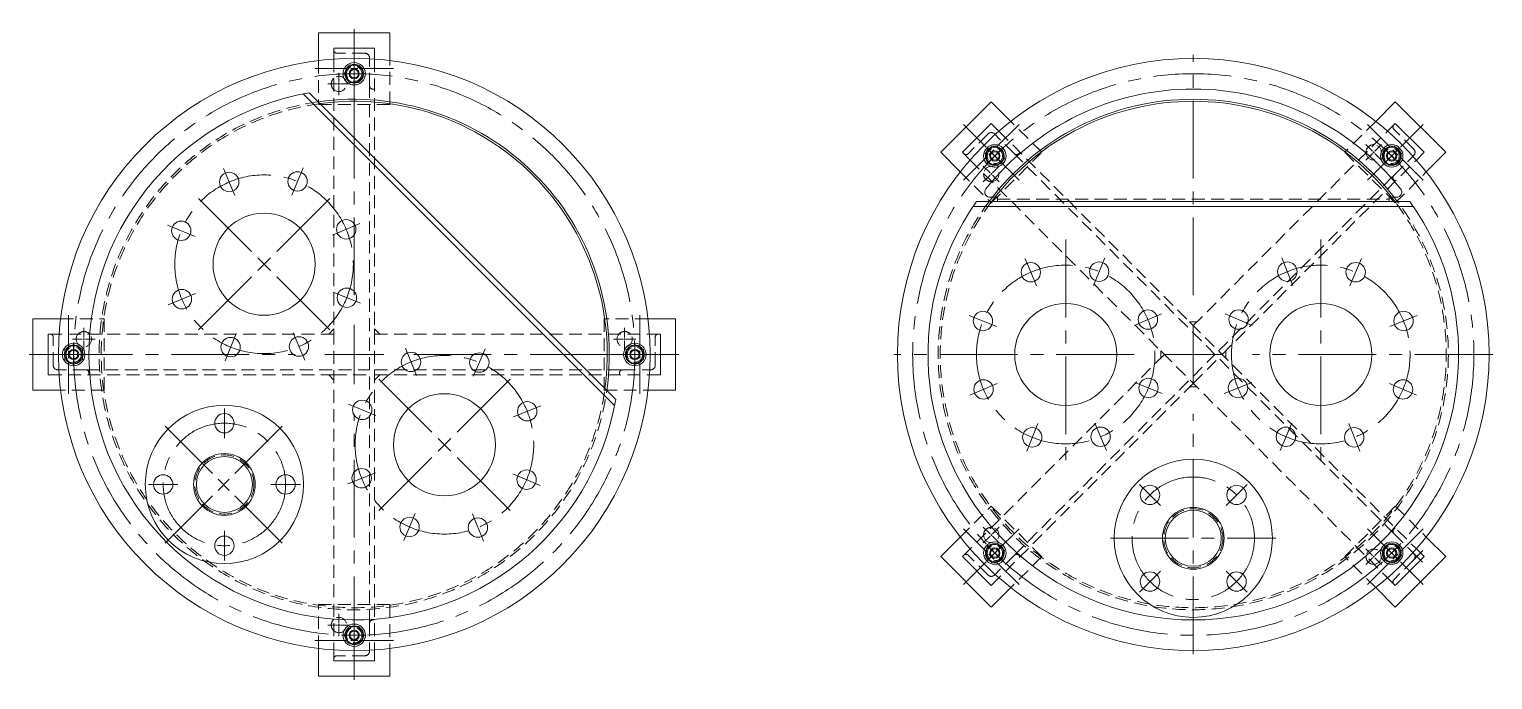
# Model space of a CAD drawing. Units: millimetres at full size. Extents: x -34906 to 7411, y -8440 to 3030.
# Drawn here: x -1986 to -552, y 2393 to 3030 of the extents above; entities that cross this region are included whole.
import ezdxf

# ---------------------------------------------------------------- set-up
doc = ezdxf.new("R2010")
doc.units = ezdxf.units.MM
doc.header["$LTSCALE"] = 4
doc.linetypes.add('USER1', pattern=[28.575, 19.05, -3.175, 3.175, -3.175])
doc.linetypes.add('USER4', pattern=[4.7625, 3.175, -1.5875])
for name, color, linetype, lineweight in [('0-2_01_外形線', 7, 'Continuous', 18), ('0-3_04_中心線', 7, 'USER1', 9), ('0-A_03_かくれ線', 6, 'USER4', 18)]:
    doc.layers.add(name, color=color, linetype=linetype, lineweight=lineweight)

msp = doc.modelspace()

# ---------------------------------------------------------------- linework, layer by layer
at = {"layer": '0-2_01_外形線'}
for p, q in [((-1672.307, 2994.598), (-1677.215, 2986.098)), ((-1677.215, 2986.098), (-1672.307, 2977.598)), ((-1662.492, 2994.598), (-1672.307, 2994.598)), ((-1667.775, 2994.598), (-1667.775, 2995.29)), ((-1667.025, 2994.598), (-1667.025, 2995.29)), ((-1657.585, 2986.098), (-1662.492, 2994.598)), ((-1717.454, 2966.238), (-1412.249, 2661.033)), ((-1411.149, 2667.005), (-1711.482, 2967.338)), ((-1042.096, 2915.03), (-1049.037, 2908.089)), ((-1045.832, 2911.294), (-1046.321, 2911.784)), ((-1045.301, 2911.825), (-1045.791, 2912.314)), ((-1032.616, 2912.489), (-1042.096, 2915.03)), ((-657.573, 2912.489), (-648.092, 2915.03)), ((-648.092, 2915.03), (-641.152, 2908.089)), ((-644.887, 2911.825), (-644.398, 2912.314)), ((-644.357, 2911.294), (-643.868, 2911.784)), ((-1049.037, 2908.089), (-1046.496, 2898.609)), ((-1046.496, 2898.609), (-1037.016, 2896.069)), ((-643.693, 2898.609), (-653.173, 2896.069)), ((-641.152, 2908.089), (-643.693, 2898.609)), ((-1060.907, 2856.112), (-629.282, 2856.112)), ((-632.727, 2861.112), (-1057.462, 2861.112)), ((-1057.462, 2861.112), (-632.727, 2861.112)), ((-1037.094, 2865.112), (-1044.453, 2865.112)), ((-1037.094, 2865.112), (-1037.094, 2861.112)), ((-1037.094, 2861.112), (-653.094, 2861.112)), ((-653.094, 2865.112), (-653.094, 2861.112)), ((-653.094, 2865.112), (-645.735, 2865.112)), ((-1950.875, 2711.498), (-1951.567, 2711.498)), ((-1950.875, 2716.03), (-1942.375, 2720.938)), ((-1950.875, 2706.215), (-1950.875, 2716.03)), ((-1942.375, 2720.938), (-1933.875, 2716.03)), ((-1392.389, 2720.902), (-1383.889, 2715.995)), ((-1383.889, 2715.995), (-1383.889, 2706.18)), ((-1383.889, 2711.462), (-1383.197, 2711.462)), ((-1950.875, 2710.748), (-1951.567, 2710.748)), ((-1942.375, 2701.308), (-1950.875, 2706.215)), ((-1392.389, 2701.273), (-1400.889, 2706.18)), ((-1383.889, 2706.18), (-1392.389, 2701.273)), ((-1383.889, 2710.712), (-1383.197, 2710.712)), ((-1046.496, 2523.616), (-1037.016, 2526.156)), ((-643.693, 2523.616), (-653.173, 2526.156)), ((-1049.037, 2514.135), (-1046.496, 2523.616)), ((-1042.096, 2507.195), (-1049.037, 2514.135)), ((-1045.832, 2510.931), (-1046.321, 2510.441)), ((-1045.301, 2510.4), (-1045.791, 2509.911)), ((-648.092, 2507.195), (-641.152, 2514.135)), ((-618.813, 2513.14), (-647.097, 2484.856)), ((-644.887, 2510.4), (-644.398, 2509.911)), ((-644.357, 2510.931), (-643.868, 2510.441)), ((-641.152, 2514.135), (-643.693, 2523.616)), ((-634.251, 2521.507), (-620.58, 2507.836)), ((-633.594, 2505.43), (-620.009, 2519.015)), ((-1032.616, 2509.736), (-1042.096, 2507.195)), ((-657.573, 2509.736), (-648.092, 2507.195)), ((-1657.549, 2436.112), (-1662.457, 2444.612)), ((-1677.179, 2436.112), (-1672.272, 2427.612)), ((-1672.272, 2427.612), (-1662.457, 2427.612)), ((-1667.739, 2427.612), (-1667.739, 2426.92)), ((-1666.989, 2427.612), (-1666.989, 2426.92)), ((-1662.457, 2427.612), (-1657.549, 2436.112)), ((-1647.382, 2411.112), (-1687.382, 2411.112))]:
    msp.add_line(p, q, dxfattribs=at)
for points in [[(-1702.382, 2998.98), (-1702.382, 3026.112), (-1632.382, 3026.112), (-1632.382, 2998.976)], [(-1687.382, 3000.409), (-1687.382, 3011.112), (-1647.382, 3011.112), (-1647.382, 3000.406)], [(-1672.307, 2977.598), (-1662.492, 2977.598), (-1657.585, 2986.098)], [(-1073.389, 2889.935), (-1092.574, 2909.12), (-1043.077, 2958.617), (-1023.888, 2939.429)], [(-666.291, 2939.424), (-647.097, 2958.617), (-597.6, 2909.12), (-616.793, 2889.926)], [(-1063.792, 2901.551), (-1071.361, 2909.12), (-1043.077, 2937.404), (-1035.506, 2929.834)], [(-654.675, 2929.827), (-647.097, 2937.404), (-618.813, 2909.12), (-626.39, 2901.543)], [(-1037.016, 2896.069), (-1030.076, 2903.009), (-1032.616, 2912.489)], [(-653.173, 2896.069), (-660.113, 2903.009), (-657.573, 2912.489)], [(-1955.273, 2746.112), (-1982.382, 2746.112), (-1982.382, 2676.112), (-1955.273, 2676.112)], [(-1379.526, 2746.112), (-1352.382, 2746.112), (-1352.382, 2676.112), (-1379.526, 2676.112)], [(-1956.701, 2731.112), (-1967.382, 2731.112), (-1967.382, 2691.112), (-1956.702, 2691.112)], [(-1378.098, 2731.112), (-1367.382, 2731.112), (-1367.382, 2691.112), (-1378.097, 2691.112)], [(-1933.875, 2716.03), (-1933.875, 2706.215), (-1942.375, 2701.308)], [(-1400.889, 2706.18), (-1400.889, 2715.995), (-1392.389, 2720.902)], [(-1073.406, 2532.309), (-1092.574, 2513.14), (-1043.077, 2463.643), (-1023.908, 2482.811)], [(-1037.016, 2526.156), (-1030.076, 2519.216), (-1032.616, 2509.736)], [(-616.778, 2532.318), (-597.6, 2513.14), (-647.097, 2463.643), (-666.272, 2482.818)], [(-653.173, 2526.156), (-660.113, 2519.216), (-657.573, 2509.736)], [(-1063.809, 2520.693), (-1071.361, 2513.14), (-1043.077, 2484.856), (-1035.525, 2492.408)], [(-626.373, 2520.7), (-618.813, 2513.14), (-647.097, 2484.856), (-654.656, 2492.414)], [(-1662.457, 2444.612), (-1672.272, 2444.612), (-1677.179, 2436.112)], [(-1632.382, 2423.234), (-1632.382, 2396.112), (-1702.382, 2396.112), (-1702.382, 2423.23)], [(-1647.382, 2421.804), (-1647.382, 2411.112), (-1687.382, 2411.112), (-1687.382, 2421.802)]]:
    msp.add_lwpolyline(points, dxfattribs=at)
for centre, radius in [((-1667.364, 2711.112), 290), ((-845.087, 2711.13), 290), ((-1667.4, 2986.098), 11), ((-1667.4, 2986.098), 8.5), ((-1667.4, 2986.098), 5), ((-1667.4, 2986.098), 4.188), ((-1039.556, 2905.549), 11), ((-1039.556, 2905.549), 8.5), ((-650.633, 2905.549), 11), ((-650.633, 2905.549), 8.5), ((-1039.556, 2905.549), 5), ((-1039.556, 2905.549), 4.188), ((-650.633, 2905.549), 5), ((-650.633, 2905.549), 4.188), ((-1789.959, 2880.038), 9.5), ((-1722.992, 2880.622), 9.5), ((-1836.899, 2832.272), 9.5), ((-1755.77, 2799.493), 50), ((-1675.226, 2833.682), 9.5), ((-1004.283, 2791.657), 9.5), ((-937.316, 2792.241), 9.5), ((-752.872, 2792.241), 9.5), ((-685.905, 2791.657), 9.5), ((-1836.314, 2765.305), 9.5), ((-1674.642, 2766.715), 9.5), ((-970.094, 2711.112), 50), ((-889.55, 2745.301), 9.5), ((-800.639, 2745.301), 9.5), ((-720.094, 2711.112), 50), ((-1051.223, 2743.891), 9.5), ((-638.966, 2743.891), 9.5), ((-1788.548, 2718.365), 9.5), ((-1721.581, 2718.949), 9.5), ((-1942.375, 2711.123), 11), ((-1942.375, 2711.123), 8.5), ((-1942.375, 2711.123), 5), ((-1942.375, 2711.123), 4.188), ((-1611.772, 2703.845), 9.5), ((-1544.805, 2703.261), 9.5), ((-1392.389, 2711.087), 11), ((-1392.389, 2711.087), 8.5), ((-1392.389, 2711.087), 5), ((-1392.389, 2711.087), 4.188), ((-1050.639, 2676.923), 9.5), ((-888.966, 2678.334), 9.5), ((-801.223, 2678.334), 9.5), ((-639.55, 2676.923), 9.5), ((-1578.994, 2622.717), 50), ((-1794.643, 2583.833), 77.5), ((-1659.538, 2656.906), 9.5), ((-1497.865, 2655.495), 9.5), ((-1794.643, 2643.833), 9.5), ((-1002.872, 2629.984), 9.5), ((-935.905, 2630.568), 9.5), ((-754.283, 2630.568), 9.5), ((-687.316, 2629.984), 9.5), ((-1794.643, 2583.833), 30.25), ((-1794.643, 2583.833), 27.45), ((-1660.122, 2589.939), 9.5), ((-1498.449, 2588.528), 9.5), ((-845.087, 2531.13), 77.5), ((-1854.643, 2583.833), 9.5), ((-1734.643, 2583.833), 9.5), ((-887.514, 2573.557), 9.5), ((-802.661, 2573.557), 9.5), ((-845.087, 2531.13), 30.25), ((-845.087, 2531.13), 27.45), ((-1613.183, 2542.173), 9.5), ((-1546.216, 2541.588), 9.5), ((-1794.643, 2523.833), 9.5), ((-1039.556, 2516.676), 11), ((-1039.556, 2516.676), 8.5), ((-650.633, 2516.676), 11), ((-650.633, 2516.676), 8.5), ((-1039.556, 2516.676), 5), ((-1039.556, 2516.676), 4.188), ((-650.633, 2516.676), 5), ((-650.633, 2516.676), 4.188), ((-887.514, 2488.704), 9.5), ((-802.661, 2488.704), 9.5), ((-1667.364, 2436.112), 11), ((-1667.364, 2436.112), 8.5), ((-1667.364, 2436.112), 5), ((-1667.364, 2436.112), 4.188)]:
    msp.add_circle(centre, radius, dxfattribs=at)
for centre, radius, start, end in [((-1667.4, 2986.098), 9.2, 127.50502, 172.49498), ((-1667.4, 2986.098), 9.2, 187.50502, 232.49498), ((-1667.4, 2986.098), 9.2, 92.33607, 112.49498), ((-1667.4, 2986.098), 9.2, 67.50502, 87.66393), ((-1667.4, 2986.098), 9.2, 7.50502, 52.49498), ((-1667.4, 2986.098), 9.2, 307.50502, 352.49498), ((-1667.4, 2986.098), 9.2, 247.50502, 292.49498), ((-845.094, 2711.112), 260, 38.57433, 141.42567), ((-1667.382, 2711.105), 260, 99.76558, 350.23442), ((-1667.382, 2711.105), 250, 351.8699, 98.1301), ((-1667.382, 2711.105), 248, 352.21724, 97.78276), ((-845.094, 2711.112), 250, 36.8699, 143.1301), ((-845.094, 2711.112), 248, 37.21724, 142.78276), ((-1039.556, 2905.549), 9.2, 137.33607, 157.49498), ((-1039.556, 2905.549), 9.2, 112.50502, 132.66393), ((-1039.556, 2905.549), 9.2, 52.50502, 97.49498), ((-650.633, 2905.549), 9.2, 82.50502, 127.49498), ((-650.633, 2905.549), 9.2, 47.33607, 67.49498), ((-650.633, 2905.549), 9.2, 22.50502, 42.66393), ((-1039.556, 2905.549), 9.2, 172.50502, 217.49498), ((-1039.556, 2905.549), 9.2, 232.50502, 277.49498), ((-1039.556, 2905.549), 9.2, 292.50502, 337.49498), ((-1039.556, 2905.549), 9.2, 352.50502, 37.49498), ((-650.633, 2905.549), 9.2, 142.50502, 187.49498), ((-650.633, 2905.549), 9.2, 202.50502, 247.49498), ((-650.633, 2905.549), 9.2, 262.50502, 307.49498), ((-650.633, 2905.549), 9.2, 322.50502, 7.49498), ((-1044.453, 2870.112), 5, 141.42567, 270), ((-645.735, 2870.112), 5, 270, 38.57433), ((-845.094, 2711.112), 260, 144.76558, 35.23442), ((-1942.375, 2711.123), 9.2, 157.50502, 177.66393), ((-1942.375, 2711.123), 9.2, 97.50502, 142.49498), ((-1942.375, 2711.123), 9.2, 37.50502, 82.49498), ((-1942.375, 2711.123), 9.2, 337.50502, 22.49498), ((-1392.389, 2711.087), 9.2, 157.50502, 202.49498), ((-1392.389, 2711.087), 9.2, 97.50502, 142.49498), ((-1392.389, 2711.087), 9.2, 37.50502, 82.49498), ((-1392.389, 2711.087), 9.2, 2.33607, 22.49498), ((-1942.375, 2711.123), 9.2, 182.33607, 202.49498), ((-1942.375, 2711.123), 9.2, 217.50502, 262.49498), ((-1942.375, 2711.123), 9.2, 277.50502, 322.49498), ((-1392.389, 2711.087), 9.2, 217.50502, 262.49498), ((-1392.389, 2711.087), 9.2, 277.50502, 322.49498), ((-1392.389, 2711.087), 9.2, 337.50502, 357.66393), ((-1039.556, 2516.676), 9.2, 82.50502, 127.49498), ((-1039.556, 2516.676), 9.2, 22.50502, 67.49498), ((-650.633, 2516.676), 9.2, 112.50502, 157.49498), ((-650.633, 2516.676), 9.2, 52.50502, 97.49498), ((-1039.556, 2516.676), 9.2, 142.50502, 187.49498), ((-1039.556, 2516.676), 9.2, 202.50502, 222.66393), ((-1039.556, 2516.676), 9.2, 322.50502, 7.49498), ((-650.633, 2516.676), 9.2, 172.50502, 217.49498), ((-650.633, 2516.676), 9.2, 317.33607, 337.49498), ((-650.633, 2516.676), 9.2, 352.50502, 37.49498), ((-1039.556, 2516.676), 9.2, 227.33607, 247.49498), ((-1039.556, 2516.676), 9.2, 262.50502, 307.49498), ((-650.633, 2516.676), 9.2, 232.50502, 277.49498), ((-650.633, 2516.676), 9.2, 292.50502, 312.66393), ((-1667.364, 2436.112), 9.2, 127.50502, 172.49498), ((-1667.364, 2436.112), 9.2, 67.50502, 112.49498), ((-1667.364, 2436.112), 9.2, 7.50502, 52.49498), ((-1667.364, 2436.112), 9.2, 187.50502, 232.49498), ((-1667.364, 2436.112), 9.2, 247.50502, 267.66393), ((-1667.364, 2436.112), 9.2, 272.33607, 292.49498), ((-1667.364, 2436.112), 9.2, 307.50502, 352.49498)]:
    msp.add_arc(centre, radius, start, end, dxfattribs=at)
at = {"layer": '0-3_04_中心線'}
for p, q in [((-1667.382, 2998.112), (-1667.382, 3029.612)), ((-1667.364, 2769.112), (-1667.364, 3004.612)), ((-845.094, 2769.112), (-845.094, 3004.612)), ((-1705.882, 2991.112), (-1674.382, 2991.112)), ((-1682.382, 2977.612), (-1682.382, 2987.112)), ((-1678.382, 2986.112), (-1668.882, 2986.112)), ((-1678.364, 2986.112), (-1668.864, 2986.112)), ((-1667.382, 2997.112), (-1667.382, 2987.612)), ((-1667.382, 2984.612), (-1667.382, 2975.112)), ((-1667.382, 2952.612), (-1667.382, 2984.112)), ((-1667.364, 2997.112), (-1667.364, 2987.612)), ((-1667.364, 2984.612), (-1667.364, 2975.112)), ((-1665.882, 2986.112), (-1656.382, 2986.112)), ((-1665.864, 2986.112), (-1656.364, 2986.112)), ((-1660.382, 2991.112), (-1628.882, 2991.112)), ((-1693.382, 2976.112), (-1683.882, 2976.112)), ((-1682.382, 2965.112), (-1682.382, 2974.612)), ((-1680.882, 2976.112), (-1671.382, 2976.112)), ((-1048.027, 2914.07), (-1070.301, 2936.344)), ((-1038.127, 2914.07), (-1015.853, 2936.344)), ((-652.047, 2914.07), (-674.321, 2936.344)), ((-642.147, 2914.07), (-619.874, 2936.344)), ((-1047.32, 2913.363), (-1040.602, 2906.645)), ((-1047.32, 2913.363), (-1040.602, 2906.645)), ((-1038.481, 2906.645), (-1031.763, 2913.363)), ((-1038.481, 2906.645), (-1031.763, 2913.363)), ((-669.371, 2910.181), (-676.089, 2916.898)), ((-667.25, 2910.181), (-660.532, 2916.898)), ((-651.693, 2906.645), (-658.411, 2913.363)), ((-651.693, 2906.645), (-658.411, 2913.363)), ((-649.572, 2906.645), (-642.855, 2913.363)), ((-649.572, 2906.645), (-642.855, 2913.363)), ((-1070.301, 2881.896), (-1048.027, 2904.17)), ((-1047.32, 2897.806), (-1040.602, 2904.524)), ((-1047.32, 2897.806), (-1040.602, 2904.524)), ((-1038.481, 2904.524), (-1031.763, 2897.806)), ((-1038.481, 2904.524), (-1031.763, 2897.806)), ((-1015.853, 2881.896), (-1038.127, 2904.17)), ((-676.089, 2901.342), (-669.371, 2908.059)), ((-674.321, 2881.896), (-652.047, 2904.17)), ((-660.532, 2901.342), (-667.25, 2908.059)), ((-658.411, 2897.806), (-651.693, 2904.524)), ((-658.411, 2897.806), (-651.693, 2904.524)), ((-642.855, 2897.806), (-649.572, 2904.524)), ((-642.855, 2897.806), (-649.572, 2904.524)), ((-619.874, 2881.896), (-642.147, 2904.17)), ((-1044.138, 2888.967), (-1050.855, 2895.685)), ((-1050.855, 2880.129), (-1044.138, 2886.846)), ((-1042.016, 2888.967), (-1035.299, 2895.685)), ((-1035.299, 2880.129), (-1042.016, 2886.846)), ((-1820.117, 2863.84), (-1768.145, 2811.868)), ((-1743.396, 2811.868), (-1691.424, 2863.84)), ((-1820.117, 2735.147), (-1768.145, 2787.119)), ((-1743.396, 2787.119), (-1691.424, 2735.147)), ((-1947.382, 2718.112), (-1947.382, 2749.612)), ((-1387.382, 2718.112), (-1387.382, 2749.612)), ((-1943.382, 2726.112), (-1933.882, 2726.112)), ((-1932.382, 2727.612), (-1932.382, 2737.112)), ((-1930.882, 2726.112), (-1921.382, 2726.112)), ((-1413.382, 2726.112), (-1403.882, 2726.112)), ((-1402.382, 2727.612), (-1402.382, 2737.112)), ((-1400.882, 2726.112), (-1391.382, 2726.112)), ((-1985.882, 2711.112), (-1954.382, 2711.112)), ((-1960.864, 2711.112), (-1725.364, 2711.112)), ((-1953.382, 2711.112), (-1943.882, 2711.112)), ((-1953.364, 2711.112), (-1943.864, 2711.112)), ((-1942.382, 2712.612), (-1942.382, 2722.112)), ((-1942.364, 2712.612), (-1942.364, 2722.112)), ((-1940.882, 2711.112), (-1931.382, 2711.112)), ((-1940.864, 2711.112), (-1931.364, 2711.112)), ((-1940.382, 2711.112), (-1908.882, 2711.112)), ((-1932.382, 2715.112), (-1932.382, 2724.612)), ((-1609.364, 2711.112), (-1373.864, 2711.112)), ((-1425.882, 2711.112), (-1394.382, 2711.112)), ((-1403.382, 2711.112), (-1393.882, 2711.112)), ((-1403.364, 2711.112), (-1393.864, 2711.112)), ((-1402.382, 2715.112), (-1402.382, 2724.612)), ((-1392.382, 2712.612), (-1392.382, 2722.112)), ((-1392.364, 2712.612), (-1392.364, 2722.112)), ((-1390.882, 2711.112), (-1381.382, 2711.112)), ((-1390.864, 2711.112), (-1381.364, 2711.112)), ((-1380.382, 2711.112), (-1348.882, 2711.112)), ((-903.094, 2711.112), (-1138.594, 2711.112)), ((-551.594, 2711.112), (-787.094, 2711.112)), ((-1947.382, 2672.612), (-1947.382, 2704.112)), ((-1942.382, 2700.112), (-1942.382, 2709.612)), ((-1942.364, 2700.112), (-1942.364, 2709.612)), ((-1392.382, 2700.112), (-1392.382, 2709.612)), ((-1392.364, 2700.112), (-1392.364, 2709.612)), ((-1387.382, 2672.612), (-1387.382, 2704.112)), ((-1643.34, 2687.063), (-1591.368, 2635.091)), ((-1566.619, 2635.091), (-1514.647, 2687.063)), ((-1806.323, 2594.495), (-1852.639, 2640.811)), ((-1784.403, 2594.495), (-1738.087, 2640.811)), ((-1667.364, 2417.612), (-1667.364, 2653.112)), ((-845.094, 2417.612), (-845.094, 2653.112)), ((-1643.34, 2558.37), (-1591.368, 2610.342)), ((-1566.619, 2610.342), (-1514.647, 2558.37)), ((-1852.639, 2526.26), (-1806.323, 2572.575)), ((-1738.087, 2526.26), (-1784.403, 2572.575)), ((-1048.027, 2518.09), (-1070.301, 2540.364)), ((-1044.138, 2535.414), (-1050.855, 2542.132)), ((-1042.016, 2535.414), (-1035.299, 2542.132)), ((-1038.127, 2518.09), (-1015.853, 2540.364)), ((-652.047, 2518.09), (-674.321, 2540.364)), ((-642.147, 2518.09), (-619.874, 2540.364)), ((-1050.855, 2526.575), (-1044.138, 2533.293)), ((-1040.602, 2517.736), (-1047.32, 2524.454)), ((-1040.602, 2517.736), (-1047.32, 2524.454)), ((-1035.299, 2526.575), (-1042.016, 2533.293)), ((-1038.481, 2517.736), (-1031.763, 2524.454)), ((-1038.481, 2517.736), (-1031.763, 2524.454)), ((-658.411, 2524.454), (-651.693, 2517.736)), ((-651.693, 2517.736), (-658.411, 2524.454)), ((-649.572, 2517.736), (-642.855, 2524.454)), ((-642.855, 2524.454), (-649.572, 2517.736)), ((-1047.32, 2508.898), (-1040.602, 2515.615)), ((-1047.32, 2508.898), (-1040.602, 2515.615)), ((-1031.763, 2508.898), (-1038.481, 2515.615)), ((-1031.763, 2508.898), (-1038.481, 2515.615)), ((-669.371, 2514.201), (-676.089, 2520.918)), ((-676.089, 2505.362), (-669.371, 2512.08)), ((-667.25, 2514.201), (-660.532, 2520.918)), ((-660.532, 2505.362), (-667.25, 2512.08)), ((-658.411, 2508.898), (-651.693, 2515.615)), ((-651.693, 2515.615), (-658.411, 2508.898)), ((-649.572, 2515.615), (-642.855, 2508.898)), ((-642.855, 2508.898), (-649.572, 2515.615)), ((-1070.301, 2485.917), (-1048.027, 2508.19)), ((-1015.853, 2485.917), (-1038.127, 2508.19)), ((-674.321, 2485.917), (-652.047, 2508.19)), ((-619.874, 2485.917), (-642.147, 2508.19)), ((-1667.382, 2438.112), (-1667.382, 2469.612)), ((-1682.382, 2447.612), (-1682.382, 2457.112)), ((-1693.382, 2446.112), (-1683.882, 2446.112)), ((-1682.382, 2435.112), (-1682.382, 2444.612)), ((-1680.882, 2446.112), (-1671.382, 2446.112)), ((-1667.382, 2447.112), (-1667.382, 2437.612)), ((-1667.364, 2437.612), (-1667.364, 2447.112)), ((-1705.882, 2431.112), (-1674.382, 2431.112)), ((-1678.382, 2436.112), (-1668.882, 2436.112)), ((-1668.864, 2436.112), (-1678.364, 2436.112)), ((-1667.382, 2434.612), (-1667.382, 2425.112)), ((-1667.382, 2392.612), (-1667.382, 2424.112)), ((-1667.364, 2425.112), (-1667.364, 2434.612)), ((-1665.882, 2436.112), (-1656.382, 2436.112)), ((-1656.364, 2436.112), (-1665.864, 2436.112)), ((-1660.382, 2431.112), (-1628.882, 2431.112))]:
    msp.add_line(p, q, dxfattribs=at)
at = {"layer": '0-3_04_中心線', "color": 1, "lineweight": 18}
for p, q in [((-1678.4, 2986.098), (-1656.4, 2986.098)), ((-1667.4, 2975.098), (-1667.4, 2997.098)), ((-1047.334, 2897.771), (-1031.778, 2913.327)), ((-1031.778, 2897.771), (-1047.334, 2913.327)), ((-642.855, 2897.771), (-658.411, 2913.327)), ((-658.411, 2897.771), (-642.855, 2913.327)), ((-1795.625, 2893.385), (-1784.294, 2866.69)), ((-1717.56, 2894.066), (-1728.424, 2867.178)), ((-1850.343, 2837.703), (-1823.455, 2826.84)), ((-1661.879, 2839.348), (-1688.573, 2828.017)), ((-970.094, 2823.612), (-970.094, 2598.612)), ((-720.094, 2823.612), (-720.094, 2598.612)), ((-1009.949, 2805.004), (-998.618, 2778.309)), ((-931.885, 2805.685), (-942.748, 2778.797)), ((-758.304, 2805.685), (-747.441, 2778.797)), ((-680.24, 2805.004), (-691.571, 2778.309)), ((-1849.662, 2759.639), (-1822.967, 2770.97)), ((-1661.198, 2761.284), (-1688.086, 2772.147)), ((-1064.667, 2749.322), (-1037.779, 2738.459)), ((-876.203, 2750.967), (-902.898, 2739.636)), ((-813.986, 2750.967), (-787.291, 2739.636)), ((-625.522, 2749.322), (-652.41, 2738.459)), ((-1793.98, 2704.921), (-1783.117, 2731.809)), ((-1715.916, 2705.602), (-1727.247, 2732.297)), ((-1931.375, 2711.123), (-1953.375, 2711.123)), ((-1942.375, 2722.123), (-1942.375, 2700.123)), ((-1617.203, 2717.29), (-1606.34, 2690.401)), ((-1539.139, 2716.608), (-1550.47, 2689.914)), ((-1403.389, 2711.087), (-1381.389, 2711.087)), ((-1392.389, 2700.087), (-1392.389, 2722.087)), ((-1063.986, 2671.258), (-1037.291, 2682.589)), ((-875.522, 2672.903), (-902.41, 2683.766)), ((-814.667, 2672.903), (-787.779, 2683.766)), ((-626.203, 2671.258), (-652.898, 2682.589)), ((-1794.643, 2658.333), (-1794.643, 2629.333)), ((-1672.885, 2662.571), (-1646.19, 2651.24)), ((-1484.421, 2660.927), (-1511.309, 2650.063)), ((-1008.304, 2616.54), (-997.441, 2643.428)), ((-930.24, 2617.221), (-941.571, 2643.916)), ((-759.949, 2617.221), (-748.618, 2643.916)), ((-681.885, 2616.54), (-692.748, 2643.428)), ((-1869.143, 2583.833), (-1840.143, 2583.833)), ((-1720.143, 2583.833), (-1749.143, 2583.833)), ((-1673.566, 2584.507), (-1646.678, 2595.37)), ((-1485.102, 2582.862), (-1511.797, 2594.193)), ((-897.767, 2583.81), (-877.26, 2563.303)), ((-792.408, 2583.81), (-812.914, 2563.303)), ((-1618.848, 2528.825), (-1607.517, 2555.52)), ((-1540.784, 2528.144), (-1551.647, 2555.032)), ((-1794.643, 2509.333), (-1794.643, 2538.333)), ((-1047.334, 2524.454), (-1031.778, 2508.898)), ((-1031.778, 2524.454), (-1047.334, 2508.898)), ((-926.069, 2531.173), (-764.069, 2531.173)), ((-642.855, 2524.454), (-658.411, 2508.898)), ((-658.411, 2524.454), (-642.855, 2508.898)), ((-897.767, 2478.451), (-877.26, 2498.957)), ((-792.408, 2478.451), (-812.914, 2498.957)), ((-1667.364, 2447.112), (-1667.364, 2425.112)), ((-1656.364, 2436.112), (-1678.364, 2436.112))]:
    msp.add_line(p, q, dxfattribs=at)
at = {"layer": '0-3_04_中心線', "linetype": 'Continuous'}
for p, q in [((-1670.882, 2991.112), (-1663.882, 2991.112)), ((-1668.132, 2986.112), (-1666.632, 2986.112)), ((-1668.114, 2986.112), (-1666.614, 2986.112)), ((-1667.382, 2987.612), (-1667.382, 2994.612)), ((-1667.382, 2986.862), (-1667.382, 2985.362)), ((-1667.364, 2986.862), (-1667.364, 2985.362)), ((-1683.132, 2976.112), (-1681.632, 2976.112)), ((-1682.382, 2975.362), (-1682.382, 2976.862)), ((-1045.552, 2906.645), (-1040.602, 2911.595)), ((-1040.602, 2906.645), (-1045.552, 2911.595)), ((-1040.072, 2906.115), (-1039.011, 2905.054)), ((-1040.072, 2905.054), (-1039.011, 2906.115)), ((-1040.072, 2906.115), (-1039.011, 2905.054)), ((-1040.072, 2905.054), (-1039.011, 2906.115)), ((-668.841, 2908.59), (-667.78, 2909.65)), ((-667.78, 2908.59), (-668.841, 2909.65)), ((-651.163, 2905.054), (-650.102, 2906.115)), ((-650.102, 2905.054), (-651.163, 2906.115)), ((-651.163, 2905.054), (-650.102, 2906.115)), ((-650.102, 2905.054), (-651.163, 2906.115)), ((-649.572, 2906.645), (-644.622, 2911.595)), ((-644.622, 2906.645), (-649.572, 2911.595)), ((-1043.607, 2887.376), (-1042.547, 2888.437)), ((-1042.547, 2887.376), (-1043.607, 2888.437)), ((-1761.957, 2805.681), (-1749.583, 2793.306)), ((-1761.957, 2793.306), (-1749.583, 2805.681)), ((-1667.364, 2682.112), (-1667.364, 2740.112)), ((-845.094, 2682.112), (-845.094, 2740.112)), ((-1933.132, 2726.112), (-1931.632, 2726.112)), ((-1932.382, 2725.362), (-1932.382, 2726.862)), ((-1403.132, 2726.112), (-1401.632, 2726.112)), ((-1402.382, 2725.362), (-1402.382, 2726.862)), ((-1950.882, 2711.112), (-1943.882, 2711.112)), ((-1947.382, 2707.612), (-1947.382, 2714.612)), ((-1943.132, 2711.112), (-1941.632, 2711.112)), ((-1943.114, 2711.112), (-1941.614, 2711.112)), ((-1942.382, 2710.362), (-1942.382, 2711.862)), ((-1942.364, 2710.362), (-1942.364, 2711.862)), ((-1696.364, 2711.112), (-1638.364, 2711.112)), ((-1393.132, 2711.112), (-1391.632, 2711.112)), ((-1393.114, 2711.112), (-1391.614, 2711.112)), ((-1392.382, 2710.362), (-1392.382, 2711.862)), ((-1392.364, 2710.362), (-1392.364, 2711.862)), ((-1390.882, 2711.112), (-1383.882, 2711.112)), ((-1387.382, 2707.612), (-1387.382, 2714.612)), ((-816.094, 2711.112), (-874.094, 2711.112)), ((-1585.181, 2628.904), (-1572.806, 2616.53)), ((-1585.181, 2616.53), (-1572.806, 2628.904)), ((-1800.843, 2578.055), (-1789.883, 2589.015)), ((-1789.883, 2578.055), (-1800.843, 2589.015)), ((-1043.607, 2533.823), (-1042.547, 2534.884)), ((-1042.547, 2533.823), (-1043.607, 2534.884)), ((-1045.552, 2510.665), (-1040.602, 2515.615)), ((-1040.602, 2510.665), (-1045.552, 2515.615)), ((-1040.072, 2516.145), (-1039.011, 2517.206)), ((-1039.011, 2516.145), (-1040.072, 2517.206)), ((-1040.072, 2516.145), (-1039.011, 2517.206)), ((-1039.011, 2516.145), (-1040.072, 2517.206)), ((-668.841, 2512.61), (-667.78, 2513.671)), ((-667.78, 2512.61), (-668.841, 2513.671)), ((-651.163, 2517.206), (-650.102, 2516.145)), ((-651.163, 2516.145), (-650.102, 2517.206)), ((-650.102, 2516.145), (-651.163, 2517.206)), ((-650.102, 2517.206), (-651.163, 2516.145)), ((-649.572, 2510.665), (-644.622, 2515.615)), ((-644.622, 2510.665), (-649.572, 2515.615)), ((-1683.132, 2446.112), (-1681.632, 2446.112)), ((-1682.382, 2445.362), (-1682.382, 2446.862)), ((-1670.882, 2431.112), (-1663.882, 2431.112)), ((-1668.132, 2436.112), (-1666.632, 2436.112)), ((-1666.614, 2436.112), (-1668.114, 2436.112)), ((-1667.382, 2436.862), (-1667.382, 2435.362)), ((-1667.382, 2427.612), (-1667.382, 2434.612)), ((-1667.364, 2435.362), (-1667.364, 2436.862))]:
    msp.add_line(p, q, dxfattribs=at)
at = {"layer": '0-3_04_中心線', "color": 1, "lineweight": 18}
for centre, radius in [((-1667.382, 2711.105), 275.018), ((-845.094, 2711.112), 275.018), ((-1755.77, 2799.493), 87.5), ((-970.094, 2711.112), 87.5), ((-720.094, 2711.112), 87.5), ((-1578.994, 2622.717), 87.5), ((-1794.643, 2583.833), 60), ((-845.087, 2531.13), 60)]:
    msp.add_circle(centre, radius, dxfattribs=at)
at = {"layer": '0-A_03_かくれ線'}
for p, q in [((-1687.382, 3009.112), (-1687.382, 3011.112)), ((-1687.382, 3000.409), (-1687.382, 2421.802)), ((-1656.882, 3006.112), (-1684.382, 3006.112)), ((-1652.382, 2974.112), (-1652.382, 3001.612)), ((-1647.382, 3000.411), (-1647.382, 2421.804)), ((-1652.382, 2448.112), (-1652.382, 2974.112)), ((-1647.382, 2971.112), (-1649.382, 2971.112)), ((-1046.259, 2927.151), (-1065.704, 2907.706)), ((-1020.45, 2907.706), (-1039.895, 2927.151)), ((-1035.51, 2929.837), (-626.373, 2520.7)), ((-845.087, 2739.414), (-654.675, 2929.827)), ((-648.511, 2935.99), (-647.097, 2937.404)), ((-629.066, 2912.302), (-648.511, 2931.747)), ((-1069.947, 2907.706), (-1071.361, 2909.12)), ((-1063.792, 2901.551), (-654.656, 2492.414)), ((-648.511, 2535.768), (-1020.45, 2907.706)), ((-1014.793, 2909.12), (-1016.207, 2907.706)), ((-816.803, 2711.13), (-626.39, 2901.543)), ((-648.511, 2886.493), (-629.066, 2905.938)), ((-820.338, 2714.666), (-648.511, 2886.493)), ((-647.097, 2880.836), (-648.511, 2882.25)), ((-1037.094, 2863.112), (-653.094, 2863.112)), ((-1965.382, 2731.112), (-1967.382, 2731.112)), ((-1962.382, 2700.612), (-1962.382, 2728.112)), ((-1687.382, 2731.112), (-1956.701, 2731.112)), ((-1647.382, 2731.112), (-1378.098, 2731.112)), ((-1372.382, 2700.612), (-1372.382, 2728.112)), ((-1369.382, 2731.112), (-1367.382, 2731.112)), ((-873.371, 2711.13), (-1063.809, 2520.693)), ((-1020.45, 2514.554), (-823.874, 2711.13)), ((-845.087, 2682.846), (-820.338, 2707.595)), ((-1930.382, 2696.112), (-1957.882, 2696.112)), ((-1687.382, 2691.112), (-1956.702, 2691.112)), ((-1930.382, 2696.112), (-1652.382, 2696.112)), ((-1927.382, 2691.112), (-1927.382, 2693.112)), ((-1687.382, 2691.112), (-1652.382, 2691.112)), ((-1647.382, 2696.112), (-1404.382, 2696.112)), ((-1647.382, 2691.112), (-1378.097, 2691.112)), ((-1407.382, 2691.112), (-1407.382, 2693.112)), ((-1404.382, 2696.112), (-1376.882, 2696.112)), ((-845.087, 2682.846), (-1035.525, 2492.408)), ((-647.097, 2541.424), (-648.511, 2540.01)), ((-648.511, 2535.768), (-629.066, 2516.322)), ((-1069.947, 2514.554), (-1071.361, 2513.14)), ((-1046.259, 2495.109), (-1065.704, 2514.554)), ((-1020.45, 2514.554), (-1039.895, 2495.109)), ((-1014.793, 2513.14), (-1016.207, 2514.554)), ((-629.066, 2509.958), (-648.511, 2490.513)), ((-648.511, 2486.27), (-647.097, 2484.856)), ((-1652.382, 2448.112), (-1652.382, 2420.612)), ((-1647.382, 2451.112), (-1649.382, 2451.112)), ((-1687.382, 2413.112), (-1687.382, 2411.112)), ((-1656.882, 2416.112), (-1684.382, 2416.112))]:
    msp.add_line(p, q, dxfattribs=at)
for points in [[(-1702.382, 2998.976), (-1702.382, 2956.112), (-1632.382, 2956.112), (-1632.382, 2998.976)], [(-1073.386, 2889.931), (-1043.077, 2859.623), (-993.58, 2909.12), (-1023.888, 2939.429)], [(-666.292, 2939.423), (-696.595, 2909.12), (-647.097, 2859.623), (-616.793, 2889.926)], [(-1955.272, 2746.112), (-1912.382, 2746.112), (-1912.382, 2676.112), (-1955.273, 2676.112)], [(-1379.528, 2746.112), (-1422.382, 2746.112), (-1422.382, 2676.112), (-1379.526, 2676.112)], [(-1073.405, 2532.31), (-1043.077, 2562.638), (-993.58, 2513.14), (-1023.908, 2482.811)], [(-666.272, 2482.818), (-696.595, 2513.14), (-647.097, 2562.638), (-616.778, 2532.318)], [(-1702.382, 2423.23), (-1702.382, 2466.112), (-1632.382, 2466.112), (-1632.382, 2423.234)]]:
    msp.add_lwpolyline(points, dxfattribs=at)
for points in [[(-845.087, 2739.414), (-848.623, 2742.95), (-841.552, 2742.95)], [(-1687.382, 2731.112), (-1687.382, 2736.112), (-1692.382, 2731.112)], [(-1647.382, 2731.112), (-1647.382, 2736.112), (-1642.382, 2731.112)], [(-873.371, 2711.13), (-876.907, 2714.666), (-876.907, 2707.595)], [(-816.803, 2711.13), (-813.267, 2707.595), (-813.267, 2714.666)], [(-1687.382, 2691.112), (-1687.382, 2686.112), (-1692.382, 2691.112)], [(-1647.382, 2691.112), (-1647.382, 2686.112), (-1642.382, 2691.112)], [(-845.087, 2682.846), (-841.552, 2679.31), (-848.623, 2679.31)]]:
    msp.add_lwpolyline(points, close=True, dxfattribs=at)
for centre, radius in [((-1667.382, 2986.112), 7.5), ((-1667.364, 2986.112), 7.5), ((-1039.541, 2905.584), 7.5), ((-1039.541, 2905.584), 7.5), ((-650.633, 2905.584), 7.5), ((-650.633, 2905.584), 7.5), ((-1942.382, 2711.112), 7.5), ((-1942.364, 2711.112), 7.5), ((-1392.382, 2711.112), 7.5), ((-1392.364, 2711.112), 7.5), ((-1794.643, 2583.833), 29), ((-845.087, 2531.13), 29), ((-1039.541, 2516.676), 7.5), ((-1039.541, 2516.676), 7.5), ((-650.633, 2516.676), 7.5), ((-650.633, 2516.676), 7.5), ((-1667.382, 2436.112), 7.5), ((-1667.364, 2436.112), 7.5)]:
    msp.add_circle(centre, radius, dxfattribs=at)
for centre, radius, start, end in [((-1684.382, 3009.112), 3, 180, 270), ((-1656.882, 3001.612), 4.5, 360, 90), ((-1682.382, 2976.112), 7.5, 228.18969, 131.81031), ((-1682.382, 2976.112), 7.5, 131.81031, 228.18969), ((-1649.382, 2974.112), 3, 180, 270), ((-1667.382, 2711.105), 250, 98.1301, 351.8699), ((-1667.382, 2711.105), 248, 97.78276, 352.21724), ((-1043.077, 2923.969), 4.5, 45, 135), ((-646.39, 2933.869), 3, 135, 225), ((-668.31, 2909.12), 7.5, 86.81031, 183.18969), ((-668.31, 2909.12), 7.5, 183.18969, 86.81031), ((-632.248, 2909.12), 4.5, 315, 45), ((-1067.826, 2909.827), 3, 225, 315), ((-1018.328, 2909.827), 3, 225, 315), ((-1043.077, 2887.907), 7.5, 176.81031, 273.18969), ((-1043.077, 2887.907), 7.5, 273.18969, 176.81031), ((-646.39, 2884.371), 3, 135, 225), ((-845.094, 2711.112), 250, 143.1301, 36.8699), ((-845.094, 2711.112), 248, 142.78276, 37.21724), ((-1965.382, 2728.112), 3, 0, 90), ((-1932.382, 2726.112), 7.5, 138.18969, 41.81031), ((-1932.382, 2726.112), 7.5, 41.81031, 138.18969), ((-1402.382, 2726.112), 7.5, 138.18969, 41.81031), ((-1402.382, 2726.112), 7.5, 41.81031, 138.18969), ((-1369.382, 2728.112), 3, 90, 180), ((-1957.882, 2700.612), 4.5, 180, 270), ((-1376.882, 2700.612), 4.5, 270, 360), ((-1930.382, 2693.112), 3, 0, 90), ((-1404.382, 2693.112), 3, 90, 180), ((-1043.077, 2534.353), 7.5, 86.81031, 183.18969), ((-1043.077, 2534.353), 7.5, 183.18969, 86.81031), ((-646.39, 2537.889), 3, 135, 225), ((-1067.826, 2512.433), 3, 45, 135), ((-1018.328, 2512.433), 3, 45, 135), ((-668.31, 2513.14), 7.5, 176.81031, 273.18969), ((-668.31, 2513.14), 7.5, 273.18969, 176.81031), ((-632.248, 2513.14), 4.5, 315, 45), ((-1043.077, 2498.291), 4.5, 225, 315), ((-646.39, 2488.391), 3, 135, 225), ((-1682.382, 2446.112), 7.5, 228.18969, 131.81031), ((-1682.382, 2446.112), 7.5, 131.81031, 228.18969), ((-1649.382, 2448.112), 3, 90, 180), ((-1684.382, 2413.112), 3, 90, 180), ((-1656.882, 2420.612), 4.5, 270, 360)]:
    msp.add_arc(centre, radius, start, end, dxfattribs=at)

doc.saveas('drawing.dxf')
